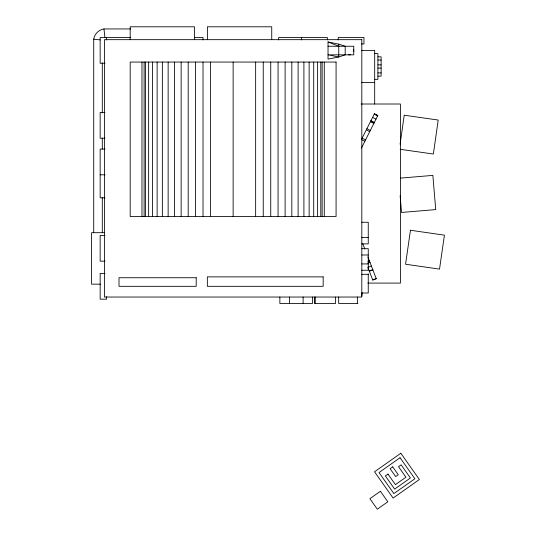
<?xml version="1.0" encoding="UTF-8"?>
<svg xmlns="http://www.w3.org/2000/svg" width="536" height="536" viewBox="0 0 536 536"><rect width="100%" height="100%" fill="white"/><g stroke="black" fill="none" stroke-linecap="round" stroke-linejoin="round"><path stroke-width="0.8" d="M400.097 144.218L404.224 115.22L438.2 120.051L433.363 154.026L400.184 149.303M93.72 232.698L93.72 39.195C94.463 34.023 98.798 29.688 103.971 28.944L130.657 28.944M361.445 148.083L377.867 115.441L374.416 113.766L361.452 139.541L364.875 141.269M367.964 261.354L369.371 260.811M368.426 262.56L369.833 262.01M367.85 263.149L369.961 262.332M371.388 266.024L367.863 267.384L372.761 280.073L376.279 278.713L367.87 256.925M369.217 270.888L372.768 269.601M369.358 271.256L372.875 269.896M372.714 279.953L376.232 278.593M400.265 178.126L432.86 175.393L435.728 209.589L401.538 212.457L400.137 195.781M130.69 37.527L100.158 37.527L100.158 63.261L104.982 63.261M194.689 37.527L202.997 37.527L202.997 39.939M361.472 43.959L363.957 43.959L363.957 37.527L338.223 37.527L338.223 39.939M328.032 46.257L353.767 46.257L353.767 54.84L328.032 54.84L338.752 56.983L345.191 54.84L345.191 46.257L338.752 44.113L328.032 41.969L328.032 59.128L338.752 56.983L338.752 44.113M361.813 50.391L374.684 50.391L374.684 104.011M374.684 53.607L377.9 53.607L377.9 79.348L374.684 79.348M377.9 56.829L381.116 56.829L381.116 76.132L377.9 76.132M377.9 60.045L381.116 60.045M377.9 64.869L381.116 64.869M377.9 68.085L381.116 68.085M377.9 72.909L381.116 72.909M361.813 82.564L374.684 82.564M361.143 104.011L400.419 104.011L400.419 283.095L367.83 283.095M104.982 112.48L100.158 112.48L100.158 138.221L104.982 138.221M104.982 149.075L100.158 149.075L100.158 197.804L104.982 197.804M100.158 174.81L104.982 174.81M361.813 222.259L368.252 222.259L368.252 243.887L361.813 243.887M104.446 232.698L91.576 232.698L91.576 284.167L100.426 284.167M104.982 235.425L100.158 235.425L100.158 261.159L104.982 261.159M361.813 237.522L368.252 237.522M361.813 248.671L368.252 248.671L368.252 270.251L361.813 270.251M361.813 254.995L368.252 254.995M361.813 263.933L368.252 263.933M104.982 273.447L100.158 273.447L100.158 299.182L106.59 299.182L106.59 296.696M361.813 274.318L368.252 274.318M361.813 293.004L368.252 293.004L368.252 273.775M361.813 296.06L362.028 292.917M357.907 303.47L338.678 303.47L338.678 297.038M93.72 39.195L100.158 39.905M328.032 41.969L338.752 46.257M374.309 113.974L377.739 115.696M374.275 114.047L377.699 115.769M376.225 115.287L377.592 115.977M372.587 117.397L376.017 119.119M370.912 120.727L374.336 122.449M370.738 121.076L374.168 122.798M370.423 121.706L373.847 123.427M366.885 128.741L370.309 130.462M366.972 130.275L369.713 131.648M362.155 138.147L365.579 139.869M362.664 243.431L364.855 249.106M103.971 28.944L104.902 37.379M357.365 297.038L357.365 303.47M335.563 297.038L335.563 303.47L314.438 303.47L314.438 297.038M327.362 39.939L327.362 37.527L278.633 37.527L278.633 39.939M324.28 62.055L324.28 216.477M322.136 62.055L322.136 216.477M320.796 62.055L320.796 216.477M317.62 62.055L317.62 216.477M315.248 297.038L315.248 303.47M313.714 62.055L313.714 216.477M312.501 297.038L312.501 303.47L279.859 303.47L279.859 297.038M309.125 62.055L309.125 216.477M303.905 62.055L303.905 216.477M303.108 297.038L303.108 303.47M301.627 37.527L301.627 39.939M298.117 62.055L298.117 216.477M291.832 62.055L291.832 216.477M289.48 297.038L289.48 303.47M285.119 62.055L285.119 216.477M278.063 62.055L278.063 216.477M271.739 39.671L271.739 26.8L207.392 26.8L207.392 39.671M270.74 62.055L270.74 216.477M263.236 62.055L263.236 216.477M255.652 62.055L255.652 216.477M233.126 62.055L233.126 216.477M210.608 62.055L210.608 216.477M203.023 62.055L203.023 216.477M195.519 62.055L195.519 216.477M194.521 39.671L194.521 26.8L130.181 26.8L130.181 39.671M188.196 62.055L188.196 216.477M181.141 62.055L181.141 216.477M174.428 62.055L174.428 216.477M168.143 62.055L168.143 216.477M162.354 62.055L162.354 216.477M157.135 62.055L157.135 216.477M152.546 62.055L152.546 216.477M148.639 62.055L148.639 216.477M145.464 62.055L145.464 216.477M144.124 62.055L144.124 216.477M141.98 62.055L141.98 216.477M106.59 37.527L106.59 40.012M102.302 62.746L102.302 112.982M102.302 138.094L102.302 148.975M102.302 197.536L102.302 232.698M353.619 49.439A4.288 4.288 0 0 1 353.619 51.657M350.591 54.692A4.288 4.288 0 0 1 348.367 54.692M410.455 230.259L405.564 264.228L439.527 269.119L444.424 235.157L410.455 230.259M400.828 453.242L374.543 471.787L393.089 498.071L419.373 479.526L400.828 453.242M400.057 457.724L379.026 472.558L393.86 493.589L414.891 478.755L400.057 457.724M392.707 466.843L390.081 468.699L395.642 476.584L398.275 474.728L392.707 466.843M387.99 474.105L385.364 475.961L394.637 489.107L410.409 477.978L401.136 464.833L398.509 466.688L405.926 477.208L395.407 484.624L387.99 474.105M380.413 491.264L369.894 498.688L377.31 509.2L387.83 501.783L380.413 491.264M361.813 39.671L104.446 39.671L104.446 297.038L361.813 297.038L361.813 39.671M336.079 62.055L130.181 62.055L130.181 216.477L336.079 216.477L336.079 62.055M323.161 276.877L207.345 276.877L207.345 286.318L323.161 286.318L323.161 276.877M196.216 277.735L119.005 277.735L119.005 286.318L196.216 286.318L196.216 277.735"/></g></svg>
